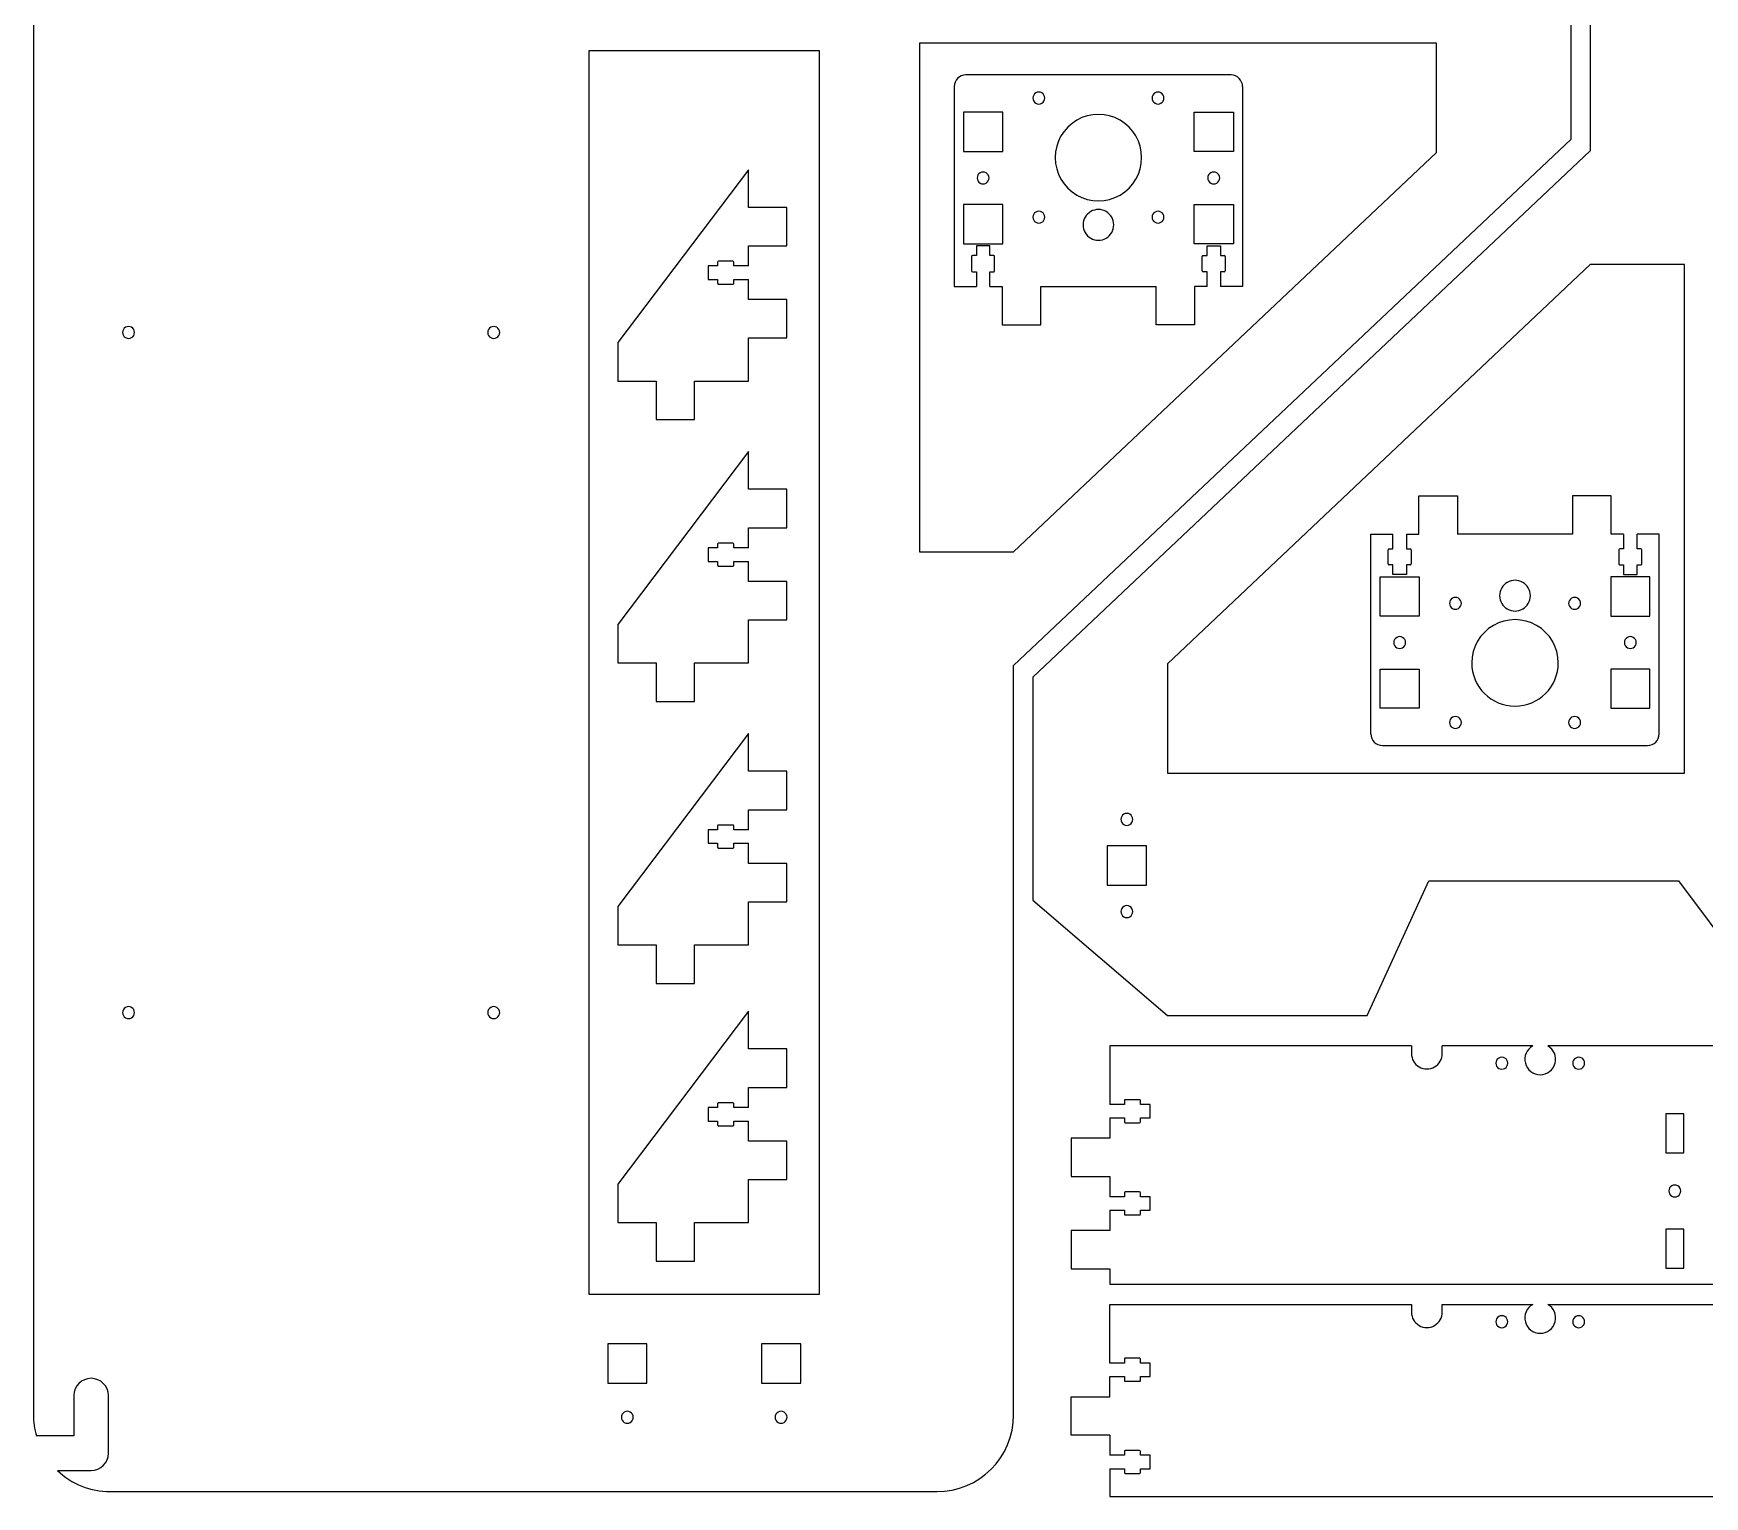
# Model space of a CAD drawing. Extents: x 10 to 670, y 9 to 609.
# Drawn here: x 10.1 to 444.8, y 8.8 to 389.6 of the extents above; entities that cross this region are included whole.
import ezdxf

# ---------------------------------------------------------------- set-up
doc = ezdxf.new("R2010")
doc.units = 0
doc.layers.add('Layer_1', color=7, linetype='CONTINUOUS')

msp = doc.modelspace()

# ---------------------------------------------------------------- linework, layer by layer
at = {"layer": 'Layer_1', "color": 7}
for p, q in [((415.07132, 554.022662), (415.07132, 359.022648)), ((10.07158, 450.070557), (10.07158, 30.07055)), ((410.07157, 362.070564), (410.07157, 420.07056)), ((240.571568, 387.07057), (240.571568, 254.649279)), ((375.071555, 387.07057), (240.571568, 387.07057)), ((375.071555, 358.580321), (375.071555, 387.07057)), ((154.571567, 385.070574), (154.571567, 61.420557)), ((214.571569, 385.070574), (154.571567, 385.070574)), ((214.571569, 61.420557), (214.571569, 385.070574)), ((321.630082, 378.747639), (252.630085, 378.747639)), ((249.630082, 375.747645), (249.630082, 323.747636)), ((324.630085, 375.747645), (324.630085, 323.747636)), ((273.180084, 372.747623), (273.180085, 372.747623)), ((304.180084, 372.747623), (304.180085, 372.747623)), ((262.230083, 369.047633), (252.030083, 369.047633)), ((252.030083, 369.047633), (252.030083, 358.847642)), ((262.230083, 358.847642), (262.230083, 369.047633)), ((312.030085, 358.847642), (312.030085, 369.047633)), ((312.030085, 369.047633), (322.230084, 369.047633)), ((322.230084, 369.047633), (322.230084, 358.847642)), ((265.071566, 225.070555), (410.07157, 362.070564)), ((252.030083, 358.847642), (262.230083, 358.847642)), ((265.071566, 254.649279), (375.071555, 358.580321)), ((415.07132, 359.022648), (270.071319, 222.02264)), ((298.380084, 357.24764), (298.380085, 357.24764)), ((322.230084, 358.847642), (312.030085, 358.847642)), ((196.071561, 354.105152), (162.071561, 309.105157)), ((196.071561, 344.305154), (196.071561, 354.105152)), ((258.680083, 351.947648), (258.680083, 351.947648)), ((318.680084, 351.947648), (318.680084, 351.947648)), ((206.07156, 344.305154), (196.071561, 344.305154)), ((206.07156, 334.305146), (206.07156, 344.305154)), ((252.030083, 345.047653), (252.030083, 334.847634)), ((262.230083, 345.047653), (252.030083, 345.047653)), ((262.230083, 334.847634), (262.230083, 345.047653)), ((312.030085, 334.847634), (312.030085, 345.047653)), ((312.030085, 345.047653), (322.230084, 345.047653)), ((322.230084, 345.047653), (322.230084, 334.847634)), ((273.180084, 341.747628), (273.180085, 341.747628)), ((291.130084, 339.747632), (291.130084, 339.747632)), ((304.180084, 341.747628), (304.180085, 341.747628)), ((252.030083, 334.847634), (262.230083, 334.847634)), ((322.230084, 334.847634), (312.030085, 334.847634)), ((196.071561, 329.055136), (196.071561, 334.305146)), ((196.071561, 334.305146), (206.07156, 334.305146)), ((254.130085, 331.497628), (254.130085, 327.797638)), ((255.380084, 331.747648), (254.380083, 331.747648)), ((255.380084, 334.247629), (255.380084, 331.747648)), ((258.880082, 334.247629), (255.380084, 334.247629)), ((258.880082, 331.747648), (258.880082, 334.247629)), ((259.880083, 331.747648), (258.880082, 331.747648)), ((260.130084, 327.797638), (260.130084, 331.497628)), ((314.130083, 327.797638), (314.130083, 331.497628)), ((314.380084, 331.747648), (315.380085, 331.747648)), ((315.380085, 331.747648), (315.380085, 334.247629)), ((315.380085, 334.247629), (318.880084, 334.247629)), ((318.880084, 334.247629), (318.880084, 331.747648)), ((318.880084, 331.747648), (319.880084, 331.747648)), ((320.130083, 331.497628), (320.130083, 327.797638)), ((185.571562, 329.055136), (185.571562, 325.555157)), ((188.07156, 329.055136), (185.571562, 329.055136)), ((188.07156, 330.055162), (188.07156, 329.055136)), ((192.021562, 330.305154), (188.321561, 330.305154)), ((192.27156, 329.055136), (192.27156, 330.055162)), ((196.071561, 329.055136), (192.27156, 329.055136)), ((254.380083, 327.547646), (255.380084, 327.547646)), ((255.380084, 327.547646), (255.380084, 323.747636)), ((258.880082, 327.547646), (259.880083, 327.547646)), ((258.880082, 323.747636), (258.880082, 327.547646)), ((415.07132, 329.443925), (305.071334, 225.512882)), ((315.380085, 327.547646), (314.380084, 327.547646)), ((315.380085, 323.747636), (315.380085, 327.547646)), ((319.880084, 327.547646), (318.880084, 327.547646)), ((318.880084, 327.547646), (318.880084, 323.747636)), ((439.571319, 329.443925), (415.07132, 329.443925)), ((439.571319, 197.022634), (439.571319, 329.443925)), ((185.571562, 325.555157), (188.07156, 325.555157)), ((188.07156, 325.555157), (188.07156, 324.555159)), ((188.321561, 324.305138), (192.021562, 324.305138)), ((192.27156, 325.555157), (196.071561, 325.555157)), ((192.27156, 324.555159), (192.27156, 325.555157)), ((196.071561, 320.305146), (196.071561, 325.555157)), ((249.630082, 323.747636), (255.380084, 323.747636)), ((258.880082, 323.747636), (262.130083, 323.747636)), ((262.130083, 323.747636), (262.130083, 313.747628)), ((272.130083, 313.747628), (272.130083, 323.747636)), ((272.130083, 323.747636), (302.130085, 323.747636)), ((302.130085, 313.747628), (302.130085, 323.747636)), ((312.130084, 323.747636), (312.130084, 313.747628)), ((315.380085, 323.747636), (312.130084, 323.747636)), ((324.630085, 323.747636), (318.880084, 323.747636)), ((206.07156, 320.305146), (196.071561, 320.305146)), ((206.07156, 310.305138), (206.07156, 320.305146)), ((262.130083, 313.747628), (272.130083, 313.747628)), ((312.130084, 313.747628), (302.130085, 313.747628)), ((33.271573, 311.745572), (33.271573, 311.745572)), ((128.27158, 311.745572), (128.27158, 311.745572)), ((162.071561, 309.105157), (162.071561, 299.105149)), ((196.071561, 299.105149), (196.071561, 310.305138)), ((196.071561, 310.305138), (206.07156, 310.305138)), ((162.071561, 299.105149), (172.071561, 299.105149)), ((172.071561, 299.105149), (172.071561, 289.105141)), ((182.07156, 289.105141), (182.07156, 299.105149)), ((182.07156, 299.105149), (196.071561, 299.105149)), ((172.071561, 289.105141), (182.07156, 289.105141)), ((196.071561, 280.727374), (162.071561, 235.727379)), ((196.071561, 270.927377), (196.071561, 280.727374)), ((206.07156, 270.927377), (196.071561, 270.927377)), ((206.07156, 260.927368), (206.07156, 270.927377)), ((370.503419, 269.245389), (380.503419, 269.245389)), ((370.503419, 259.24538), (370.503419, 269.245389)), ((380.503419, 269.245389), (380.503419, 259.24538)), ((420.50342, 269.245389), (410.50342, 269.245389)), ((410.50342, 269.245389), (410.50342, 259.24538)), ((420.50342, 259.24538), (420.50342, 269.245389)), ((196.071561, 255.677358), (196.071561, 260.927368)), ((196.071561, 260.927368), (206.07156, 260.927368)), ((188.07156, 256.677384), (188.07156, 255.677358)), ((192.021562, 256.927376), (188.321561, 256.927376)), ((192.27156, 255.677358), (192.27156, 256.677384)), ((358.003419, 259.24538), (363.75342, 259.24538)), ((358.003419, 207.245372), (358.003419, 259.24538)), ((363.75342, 255.445371), (363.75342, 259.24538)), ((367.253418, 259.24538), (370.503419, 259.24538)), ((367.253418, 259.24538), (367.253418, 255.445371)), ((410.50342, 259.24538), (380.503419, 259.24538)), ((423.753421, 259.24538), (420.50342, 259.24538)), ((423.753421, 259.24538), (423.753421, 255.445371)), ((433.003421, 259.24538), (427.25342, 259.24538)), ((427.25342, 255.445371), (427.25342, 259.24538)), ((433.003421, 207.245372), (433.003421, 259.24538)), ((185.571562, 255.677358), (185.571562, 252.177379)), ((188.07156, 255.677358), (185.571562, 255.677358)), ((185.571562, 252.177379), (188.07156, 252.177379)), ((188.07156, 252.177379), (188.07156, 251.177381)), ((196.071561, 255.677358), (192.27156, 255.677358)), ((192.27156, 252.177379), (196.071561, 252.177379)), ((192.27156, 251.177381), (192.27156, 252.177379)), ((196.071561, 246.927368), (196.071561, 252.177379)), ((240.571568, 254.649279), (265.071566, 254.649279)), ((362.503421, 251.495389), (362.503421, 255.195379)), ((362.753419, 255.445371), (363.75342, 255.445371)), ((367.253418, 255.445371), (368.253419, 255.445371)), ((368.50342, 255.195379), (368.50342, 251.495389)), ((422.50342, 255.195379), (422.50342, 251.495389)), ((423.753421, 255.445371), (422.75342, 255.445371)), ((428.253421, 255.445371), (427.25342, 255.445371)), ((428.503419, 251.495389), (428.503419, 255.195379)), ((188.321561, 250.92736), (192.021562, 250.92736)), ((360.403419, 237.945364), (360.403419, 248.145383)), ((360.403419, 248.145383), (370.603419, 248.145383)), ((363.75342, 251.245368), (362.753419, 251.245368)), ((363.75342, 248.745387), (363.75342, 251.245368)), ((367.253418, 248.745387), (363.75342, 248.745387)), ((368.253419, 251.245368), (367.253418, 251.245368)), ((367.253418, 251.245368), (367.253418, 248.745387)), ((370.603419, 248.145383), (370.603419, 237.945364)), ((430.60342, 248.145383), (420.40342, 248.145383)), ((420.40342, 248.145383), (420.40342, 237.945364)), ((422.75342, 251.245368), (423.753421, 251.245368)), ((423.753421, 251.245368), (423.753421, 248.745387)), ((423.753421, 248.745387), (427.25342, 248.745387)), ((427.25342, 251.245368), (428.253421, 251.245368)), ((427.25342, 248.745387), (427.25342, 251.245368)), ((430.60342, 237.945364), (430.60342, 248.145383)), ((206.07156, 246.927368), (196.071561, 246.927368)), ((206.07156, 236.92736), (206.07156, 246.927368)), ((378.453419, 241.245388), (378.453419, 241.245388)), ((391.503419, 243.245384), (391.503419, 243.245384)), ((409.45342, 241.245388), (409.45342, 241.245388)), ((162.071561, 235.727379), (162.071561, 225.727371)), ((196.071561, 225.727371), (196.071561, 236.92736)), ((196.071561, 236.92736), (206.07156, 236.92736)), ((370.603419, 237.945364), (360.403419, 237.945364)), ((420.40342, 237.945364), (430.60342, 237.945364)), ((363.953419, 231.045369), (363.953419, 231.045369)), ((423.953421, 231.045369), (423.953421, 231.045369)), ((162.071561, 225.727371), (172.071561, 225.727371)), ((172.071561, 225.727371), (172.071561, 215.727363)), ((182.07156, 215.727363), (182.07156, 225.727371)), ((182.07156, 225.727371), (196.071561, 225.727371)), ((265.071566, 30.07055), (265.071566, 225.070555)), ((270.071319, 222.02264), (270.071319, 164.022643)), ((305.071334, 225.512882), (305.071334, 197.022634)), ((360.403419, 213.945384), (360.403419, 224.145374)), ((360.403419, 224.145374), (370.603419, 224.145374)), ((370.603419, 224.145374), (370.603419, 213.945384)), ((384.253421, 225.745377), (384.253421, 225.745377)), ((420.40342, 224.145374), (420.40342, 213.945384)), ((430.60342, 224.145374), (420.40342, 224.145374)), ((430.60342, 213.945384), (430.60342, 224.145374)), ((172.071561, 215.727363), (182.07156, 215.727363)), ((370.603419, 213.945384), (360.403419, 213.945384)), ((420.40342, 213.945384), (430.60342, 213.945384)), ((378.453419, 210.245366), (378.453419, 210.245366)), ((409.45342, 210.245366), (409.45342, 210.245366)), ((196.071561, 207.349596), (162.071561, 162.349602)), ((196.071561, 197.549599), (196.071561, 207.349596)), ((361.003421, 204.245378), (430.003418, 204.245378)), ((206.07156, 197.549599), (196.071561, 197.549599)), ((206.07156, 187.549591), (206.07156, 197.549599)), ((305.071334, 197.022634), (439.571319, 197.022634)), ((196.071561, 182.29958), (196.071561, 187.549591)), ((196.071561, 187.549591), (206.07156, 187.549591)), ((188.07156, 183.299606), (188.07156, 182.29958)), ((192.021562, 183.549599), (188.321561, 183.549599)), ((192.27156, 182.29958), (192.27156, 183.299606)), ((296.071324, 185.022629), (296.071324, 185.022629)), ((185.571562, 182.29958), (185.571562, 178.799601)), ((188.07156, 182.29958), (185.571562, 182.29958)), ((185.571562, 178.799601), (188.07156, 178.799601)), ((188.07156, 178.799601), (188.07156, 177.799603)), ((196.071561, 182.29958), (192.27156, 182.29958)), ((192.27156, 178.799601), (196.071561, 178.799601)), ((192.27156, 177.799603), (192.27156, 178.799601)), ((196.071561, 173.54959), (196.071561, 178.799601)), ((188.321561, 177.549582), (192.021562, 177.549582)), ((289.421322, 178.122635), (289.421322, 167.922644)), ((299.621313, 178.122635), (289.421322, 178.122635)), ((299.621313, 167.922644), (299.621313, 178.122635)), ((206.07156, 173.54959), (196.071561, 173.54959)), ((206.07156, 163.549582), (206.07156, 173.54959)), ((289.421322, 167.922644), (299.621313, 167.922644)), ((357.071315, 134.022647), (373.071311, 169.022633)), ((373.071311, 169.022633), (438.071319, 169.022633)), ((438.071319, 169.022633), (464.145816, 134.022647)), ((162.071561, 162.349602), (162.071561, 152.349593)), ((196.071561, 152.349593), (196.071561, 163.549582)), ((196.071561, 163.549582), (206.07156, 163.549582)), ((270.071319, 164.022643), (305.071334, 134.022647)), ((296.071324, 161.022649), (296.071324, 161.022649)), ((162.071561, 152.349593), (172.071561, 152.349593)), ((172.071561, 152.349593), (172.071561, 142.349585)), ((182.07156, 142.349585), (182.07156, 152.349593)), ((182.07156, 152.349593), (196.071561, 152.349593)), ((172.071561, 142.349585), (182.07156, 142.349585)), ((196.071561, 135.071582), (162.071561, 90.071587)), ((196.071561, 125.271585), (196.071561, 135.071582)), ((33.271573, 134.745559), (33.271573, 134.745559)), ((128.27158, 134.745559), (128.27158, 134.745559)), ((305.071334, 134.022647), (357.071315, 134.022647)), ((206.07156, 125.271585), (196.071561, 125.271585)), ((206.07156, 115.271576), (206.07156, 125.271585)), ((290.071559, 126.071544), (290.071559, 110.821553)), ((368.571557, 126.071544), (290.071559, 126.071544)), ((368.571557, 126.071544), (368.571557, 124.071548)), ((376.571558, 124.071548), (376.571558, 126.071544)), ((400.135067, 126.071544), (376.571558, 126.071544)), ((550.135067, 126.071544), (404.008051, 126.071544)), ((393.621559, 121.571538), (393.621559, 121.571538)), ((413.621559, 121.571538), (413.621559, 121.571538)), ((196.071561, 110.021566), (196.071561, 115.271576)), ((196.071561, 115.271576), (206.07156, 115.271576)), ((185.571562, 110.021566), (185.571562, 106.521587)), ((188.07156, 110.021566), (185.571562, 110.021566)), ((188.07156, 111.021564), (188.07156, 110.021566)), ((192.021562, 111.271584), (188.321561, 111.271584)), ((192.27156, 110.021566), (192.27156, 111.021592)), ((196.071561, 110.021566), (192.27156, 110.021566)), ((293.87156, 110.821553), (290.071559, 110.821553)), ((293.87156, 111.821551), (293.87156, 110.821553)), ((297.821559, 112.071543), (294.121558, 112.071543)), ((298.07156, 110.821553), (298.07156, 111.821551)), ((300.571558, 110.821553), (298.07156, 110.821553)), ((300.571558, 107.321546), (300.571558, 110.821553)), ((185.571562, 106.521587), (188.07156, 106.521587)), ((188.07156, 106.521587), (188.07156, 105.521589)), ((188.321561, 105.271568), (192.021562, 105.271568)), ((192.27156, 106.521587), (196.071561, 106.521587)), ((192.27156, 105.521589), (192.27156, 106.521587)), ((196.071561, 101.271576), (196.071561, 106.521587)), ((290.071559, 107.321546), (290.071559, 102.071535)), ((290.071559, 107.321546), (293.87156, 107.321546)), ((293.87156, 107.321546), (293.87156, 106.321548)), ((294.121558, 106.071555), (297.821559, 106.071555)), ((298.07156, 106.321548), (298.07156, 107.321546)), ((298.07156, 107.321546), (300.571558, 107.321546)), ((439.421558, 108.421535), (434.721559, 108.421535)), ((434.721559, 108.421535), (434.721559, 98.221544)), ((439.421558, 98.221544), (439.421558, 108.421535)), ((206.07156, 101.271576), (196.071561, 101.271576)), ((206.07156, 91.271568), (206.07156, 101.271576)), ((280.071559, 102.071535), (280.071559, 92.071555)), ((290.071559, 102.071535), (280.071559, 102.071535)), ((434.721559, 98.221544), (439.421558, 98.221544)), ((280.071559, 92.071555), (290.071559, 92.071555)), ((290.071559, 92.071555), (290.071559, 86.821544)), ((162.071561, 90.071587), (162.071561, 80.071579)), ((196.071561, 80.071579), (196.071561, 91.271568)), ((196.071561, 91.271568), (206.07156, 91.271568)), ((293.87156, 87.821542), (293.87156, 86.821544)), ((297.821559, 88.071535), (294.121558, 88.071535)), ((298.07156, 86.821544), (298.07156, 87.821542)), ((438.621559, 88.321556), (438.621559, 88.321556)), ((293.87156, 86.821544), (290.071559, 86.821544)), ((290.071559, 83.321537), (290.071559, 78.071555)), ((290.071559, 83.321537), (293.87156, 83.321537)), ((293.87156, 83.321537), (293.87156, 82.321539)), ((300.571558, 86.821544), (298.07156, 86.821544)), ((298.07156, 82.321539), (298.07156, 83.321537)), ((298.07156, 83.321537), (300.571558, 83.321537)), ((300.571558, 83.321537), (300.571558, 86.821544)), ((162.071561, 80.071579), (172.071561, 80.071579)), ((172.071561, 80.071579), (172.071561, 70.071571)), ((182.07156, 70.071571), (182.07156, 80.071579)), ((182.07156, 80.071579), (196.071561, 80.071579)), ((294.121558, 82.071547), (297.821559, 82.071547)), ((439.421558, 78.421539), (434.721559, 78.421539)), ((434.721559, 78.421539), (434.721559, 68.221548)), ((439.421558, 68.221548), (439.421558, 78.421539)), ((280.071559, 78.071555), (280.071559, 68.071547)), ((290.071559, 78.071555), (280.071559, 78.071555)), ((172.071561, 70.071571), (182.07156, 70.071571)), ((280.071559, 68.071547), (290.071559, 68.071547)), ((290.071559, 68.071547), (290.071559, 64.071555)), ((434.721559, 68.221548), (439.421558, 68.221548)), ((154.571567, 61.420557), (214.571569, 61.420557)), ((290.071559, 64.071555), (660.071558, 64.071555)), ((290.071559, 58.782682), (368.571557, 58.782682)), ((290.071559, 43.532663), (290.071559, 58.782682)), ((368.571557, 58.782682), (368.571557, 56.782686)), ((376.571558, 58.782682), (400.135067, 58.782682)), ((376.571558, 56.782686), (376.571558, 58.782682)), ((404.008051, 58.782682), (473.07156, 58.782682)), ((393.621559, 54.282677), (393.621559, 54.282677)), ((413.621559, 54.282677), (413.621559, 54.282677)), ((159.471569, 48.520574), (159.471569, 38.320555)), ((169.671568, 48.520574), (159.471569, 48.520574)), ((169.671568, 38.320555), (169.671568, 48.520574)), ((199.471568, 48.520574), (199.471568, 38.320555)), ((209.671567, 48.520574), (199.471568, 48.520574)), ((209.671567, 38.320555), (209.671567, 48.520574)), ((293.87156, 43.532663), (290.071559, 43.532663)), ((293.87156, 44.532661), (293.87156, 43.532663)), ((297.821559, 44.782682), (294.121558, 44.782682)), ((298.07156, 43.532663), (298.07156, 44.532661)), ((300.571558, 43.532663), (298.07156, 43.532663)), ((300.571558, 40.032684), (300.571558, 43.532663)), ((290.071559, 40.032684), (293.87156, 40.032684)), ((290.071559, 34.782674), (290.071559, 40.032684)), ((293.87156, 40.032684), (293.87156, 39.032686)), ((298.07156, 40.032684), (300.571558, 40.032684)), ((298.07156, 39.032686), (298.07156, 40.032684)), ((20.571573, 35.070568), (20.571573, 24.570575)), ((29.571555, 20.07057), (29.571555, 35.070568)), ((159.471569, 38.320555), (169.671568, 38.320555)), ((199.471568, 38.320555), (209.671567, 38.320555)), ((280.071559, 34.782674), (290.071559, 34.782674)), ((280.071559, 24.782665), (280.071559, 34.782674)), ((294.121558, 38.782666), (297.821559, 38.782666)), ((163.021569, 29.420564), (163.021569, 29.420564)), ((203.021568, 29.420564), (203.021568, 29.420564)), ((20.571573, 24.570575), (10.842696, 24.570575)), ((290.071559, 24.782665), (280.071559, 24.782665)), ((290.071559, 24.782665), (290.071559, 19.532683)), ((293.87156, 19.532683), (290.071559, 19.532683)), ((293.87156, 20.532681), (293.87156, 19.532683)), ((297.821559, 20.782673), (294.121558, 20.782673)), ((298.07156, 19.532683), (298.07156, 20.532681)), ((300.571558, 19.532683), (298.07156, 19.532683)), ((300.571558, 16.032676), (300.571558, 19.532683)), ((16.296584, 15.570565), (25.071578, 15.570565)), ((290.071559, 16.032676), (293.87156, 16.032676)), ((290.071559, 16.032676), (290.071559, 8.782669)), ((293.87156, 16.032676), (293.87156, 15.032678)), ((294.121558, 14.782685), (297.821559, 14.782685)), ((298.07156, 16.032676), (300.571558, 16.032676)), ((298.07156, 15.032678), (298.07156, 16.032676)), ((30.071568, 10.070562), (245.071567, 10.070562)), ((290.071559, 8.782669), (660.071558, 8.782669))]:
    msp.add_line(p, q, dxfattribs=at)
for points in [[(252.630085, 378.747639), (250.973232, 378.747641), (249.630086, 377.404498), (249.630082, 375.747645)], [(324.630085, 375.747645), (324.630082, 377.404498), (323.286935, 378.747641), (321.630082, 378.747639)], [(270.855084, 374.089962), (270.375512, 373.813081), (270.080084, 373.301385), (270.080084, 372.747623)], [(272.405084, 374.089962), (271.925512, 374.366843), (271.334655, 374.366843), (270.855084, 374.089962)], [(273.180084, 372.747623), (273.180084, 373.301385), (272.884655, 373.813081), (272.405084, 374.089962)], [(301.855084, 374.089962), (301.375512, 373.813081), (301.080084, 373.301385), (301.080084, 372.747623)], [(303.405084, 374.089962), (302.925512, 374.366843), (302.334655, 374.366843), (301.855084, 374.089962)], [(304.180084, 372.747623), (304.180084, 373.301385), (303.884655, 373.813081), (303.405084, 374.089962)], [(270.080084, 372.747623), (270.080084, 372.193861), (270.375512, 371.682164), (270.855084, 371.405284)], [(270.855084, 371.405284), (271.334656, 371.128403), (271.925512, 371.128403), (272.405084, 371.405284)], [(272.405084, 371.405284), (272.884656, 371.682164), (273.180084, 372.193861), (273.180084, 372.747623)], [(301.080084, 372.747623), (301.080084, 372.193861), (301.375513, 371.682164), (301.855084, 371.405284)], [(301.855084, 371.405284), (302.334656, 371.128403), (302.925513, 371.128403), (303.405084, 371.405284)], [(303.405084, 371.405284), (303.884656, 371.682164), (304.180084, 372.193861), (304.180084, 372.747623)], [(281.505084, 366.990426), (278.024321, 364.980807), (275.880084, 361.266878), (275.880084, 357.24764)], [(292.755084, 366.990426), (289.274322, 369.000045), (284.985846, 369.000045), (281.505084, 366.990426)], [(298.380084, 357.24764), (298.380084, 361.266878), (296.235846, 364.980807), (292.755084, 366.990426)], [(275.880084, 357.24764), (275.880084, 353.228402), (278.024322, 349.514473), (281.505084, 347.504854)], [(292.755084, 347.504854), (296.235846, 349.514473), (298.380084, 353.228402), (298.380084, 357.24764)], [(256.354813, 353.290766), (255.875104, 353.013678), (255.579749, 352.501632), (255.580083, 351.947648)], [(257.905353, 353.290766), (257.425644, 353.567855), (256.834522, 353.567855), (256.354813, 353.290766)], [(258.680083, 351.947648), (258.680417, 352.501632), (258.385062, 353.013678), (257.905353, 353.290766)], [(316.354814, 353.290766), (315.875105, 353.013678), (315.57975, 352.501632), (315.580085, 351.947648)], [(317.905354, 353.290766), (317.425645, 353.567855), (316.834523, 353.567855), (316.354814, 353.290766)], [(318.680084, 351.947648), (318.680418, 352.501632), (318.385063, 353.013678), (317.905354, 353.290766)], [(255.580083, 351.947648), (255.579749, 351.393663), (255.875104, 350.881617), (256.354813, 350.604529)], [(256.354813, 350.604529), (256.834522, 350.32744), (257.425644, 350.32744), (257.905353, 350.604529)], [(257.905353, 350.604529), (258.385062, 350.881617), (258.680417, 351.393663), (258.680083, 351.947648)], [(315.580085, 351.947648), (315.57975, 351.393663), (315.875105, 350.881617), (316.354814, 350.604529)], [(316.354814, 350.604529), (316.834523, 350.32744), (317.425645, 350.32744), (317.905354, 350.604529)], [(317.905354, 350.604529), (318.385063, 350.881617), (318.680418, 351.393663), (318.680084, 351.947648)], [(281.505084, 347.504854), (284.985846, 345.495235), (289.274322, 345.495235), (292.755084, 347.504854)], [(289.130084, 343.211734), (287.892479, 343.926265), (286.367688, 343.926265), (285.130084, 343.211734)], [(270.855084, 343.089968), (270.375512, 342.813087), (270.080084, 342.30139), (270.080084, 341.747628)], [(270.080084, 341.747628), (270.080084, 341.193867), (270.375512, 340.68217), (270.855084, 340.405289)], [(272.405084, 343.089968), (271.925512, 343.366849), (271.334655, 343.366849), (270.855084, 343.089968)], [(270.855084, 340.405289), (271.334656, 340.128408), (271.925512, 340.128408), (272.405084, 340.405289)], [(273.180084, 341.747628), (273.180084, 342.30139), (272.884655, 342.813087), (272.405084, 343.089968)], [(272.405084, 340.405289), (272.884656, 340.68217), (273.180084, 341.193867), (273.180084, 341.747628)], [(285.130084, 343.211734), (283.892479, 342.497203), (283.130084, 341.176695), (283.130084, 339.747632)], [(283.130084, 339.747632), (283.130084, 338.31857), (283.89248, 336.998062), (285.130084, 336.283531)], [(291.130084, 339.747632), (291.130084, 341.176695), (290.367688, 342.497203), (289.130084, 343.211734)], [(289.130084, 336.283531), (290.367688, 336.998062), (291.130084, 338.31857), (291.130084, 339.747632)], [(301.855084, 343.089968), (301.375512, 342.813087), (301.080084, 342.30139), (301.080084, 341.747628)], [(301.080084, 341.747628), (301.080084, 341.193867), (301.375513, 340.68217), (301.855084, 340.405289)], [(303.405084, 343.089968), (302.925512, 343.366849), (302.334655, 343.366849), (301.855084, 343.089968)], [(301.855084, 340.405289), (302.334656, 340.128408), (302.925513, 340.128408), (303.405084, 340.405289)], [(304.180084, 341.747628), (304.180084, 342.30139), (303.884655, 342.813087), (303.405084, 343.089968)], [(303.405084, 340.405289), (303.884656, 340.68217), (304.180084, 341.193867), (304.180084, 341.747628)], [(285.130084, 336.283531), (286.367688, 335.569), (287.89248, 335.569), (289.130084, 336.283531)], [(254.2033, 331.674417), (254.156416, 331.627529), (254.130079, 331.563935), (254.130085, 331.497628)], [(254.380083, 331.747648), (254.313775, 331.747648), (254.250184, 331.721306), (254.2033, 331.674417)], [(260.056868, 331.674418), (260.009983, 331.721307), (259.946391, 331.747649), (259.880083, 331.747648)], [(260.130084, 331.497628), (260.130089, 331.563936), (260.103753, 331.62753), (260.056868, 331.674418)], [(314.2033, 331.674418), (314.156415, 331.62753), (314.130078, 331.563936), (314.130083, 331.497628)], [(314.380084, 331.747648), (314.313776, 331.747649), (314.250184, 331.721307), (314.2033, 331.674418)], [(320.056867, 331.674417), (320.009983, 331.721306), (319.946392, 331.747648), (319.880084, 331.747648)], [(320.130083, 331.497628), (320.130088, 331.563935), (320.103751, 331.627529), (320.056867, 331.674417)], [(188.321561, 330.305154), (188.183492, 330.305155), (188.071564, 330.19323), (188.07156, 330.055162)], [(192.27156, 330.055162), (192.271555, 330.193229), (192.159629, 330.305153), (192.021562, 330.305154)], [(254.130085, 327.797638), (254.130089, 327.659571), (254.242015, 327.547647), (254.380083, 327.547646)], [(259.880083, 327.547646), (260.018152, 327.547645), (260.13008, 327.659569), (260.130084, 327.797638)], [(314.130083, 327.797638), (314.130087, 327.659569), (314.242016, 327.547645), (314.380084, 327.547646)], [(319.880084, 327.547646), (320.018152, 327.547647), (320.130078, 327.659571), (320.130083, 327.797638)], [(188.07156, 324.555159), (188.071554, 324.488851), (188.097891, 324.425257), (188.144776, 324.378368)], [(188.144776, 324.378368), (188.191661, 324.33148), (188.255253, 324.305138), (188.321561, 324.305138)], [(192.021562, 324.305138), (192.087869, 324.305139), (192.15146, 324.331481), (192.198344, 324.378369)], [(192.198344, 324.378369), (192.245229, 324.425258), (192.271565, 324.488851), (192.27156, 324.555159)], [(34.045189, 313.091885), (33.564918, 312.813943), (33.269865, 312.300467), (33.271573, 311.745572)], [(35.597942, 313.091885), (35.117671, 313.369827), (34.52546, 313.369827), (34.045189, 313.091885)], [(36.371558, 311.745572), (36.373266, 312.300467), (36.078213, 312.813943), (35.597942, 313.091885)], [(129.045197, 313.091885), (128.564926, 312.813943), (128.269873, 312.300467), (128.27158, 311.745572)], [(130.59795, 313.091885), (130.117679, 313.369827), (129.525467, 313.369827), (129.045197, 313.091885)], [(131.371566, 311.745572), (131.373273, 312.300467), (131.07822, 312.813943), (130.59795, 313.091885)], [(33.271573, 311.745572), (33.269865, 311.190677), (33.564918, 310.6772), (34.045189, 310.399259)], [(34.045189, 310.399259), (34.52546, 310.121317), (35.117671, 310.121317), (35.597942, 310.399259)], [(35.597942, 310.399259), (36.078213, 310.6772), (36.373266, 311.190677), (36.371558, 311.745572)], [(128.27158, 311.745572), (128.269873, 311.190677), (128.564926, 310.6772), (129.045197, 310.399259)], [(129.045197, 310.399259), (129.525467, 310.121317), (130.117679, 310.121317), (130.59795, 310.399259)], [(130.59795, 310.399259), (131.07822, 310.6772), (131.373273, 311.190677), (131.371566, 311.745572)], [(188.321561, 256.927376), (188.183492, 256.927377), (188.071564, 256.815453), (188.07156, 256.677384)], [(192.27156, 256.677384), (192.271555, 256.815451), (192.159629, 256.927375), (192.021562, 256.927376)], [(362.753419, 255.445371), (362.615351, 255.44537), (362.503425, 255.333446), (362.503421, 255.195379)], [(368.50342, 255.195379), (368.503416, 255.333447), (368.391488, 255.445372), (368.253419, 255.445371)], [(422.75342, 255.445371), (422.615351, 255.445371), (422.503424, 255.333447), (422.50342, 255.195379)], [(428.503419, 255.195379), (428.503414, 255.333446), (428.391488, 255.44537), (428.253421, 255.445371)], [(188.07156, 251.177381), (188.071554, 251.111073), (188.097891, 251.047479), (188.144776, 251.000591)], [(188.144776, 251.000591), (188.191661, 250.953702), (188.255253, 250.92736), (188.321561, 250.92736)], [(192.021562, 250.92736), (192.087869, 250.927361), (192.15146, 250.953703), (192.198344, 251.000592)], [(192.198344, 251.000592), (192.245229, 251.04748), (192.271565, 251.111074), (192.27156, 251.177381)], [(362.503421, 251.495389), (362.503415, 251.429082), (362.529752, 251.365488), (362.576636, 251.3186)], [(362.576636, 251.3186), (362.62352, 251.271711), (362.687112, 251.245369), (362.753419, 251.245368)], [(368.253419, 251.245368), (368.319727, 251.245368), (368.383319, 251.27171), (368.430204, 251.318599)], [(368.430204, 251.318599), (368.477089, 251.365487), (368.503426, 251.429081), (368.50342, 251.495389)], [(422.50342, 251.495389), (422.503414, 251.429081), (422.529751, 251.365487), (422.576636, 251.318599)], [(422.576636, 251.318599), (422.62352, 251.27171), (422.687112, 251.245368), (422.75342, 251.245368)], [(428.253421, 251.245368), (428.319728, 251.245369), (428.383319, 251.271711), (428.430203, 251.3186)], [(428.430203, 251.3186), (428.477088, 251.365488), (428.503424, 251.429082), (428.503419, 251.495389)], [(393.503419, 246.709486), (392.265815, 245.994955), (391.503419, 244.674447), (391.503419, 243.245384)], [(397.503419, 246.709486), (396.265815, 247.424017), (394.741024, 247.424017), (393.503419, 246.709486)], [(399.503419, 243.245384), (399.503419, 244.674447), (398.741024, 245.994955), (397.503419, 246.709486)], [(379.228419, 242.587728), (378.748847, 242.310847), (378.453419, 241.79915), (378.453419, 241.245388)], [(378.45342, 241.245388), (378.45342, 240.691627), (378.748848, 240.17993), (379.22842, 239.903049)], [(380.778419, 242.587728), (380.298847, 242.864608), (379.707991, 242.864608), (379.228419, 242.587728)], [(379.22842, 239.903049), (379.707991, 239.626168), (380.298848, 239.626168), (380.77842, 239.903049)], [(381.553419, 241.245388), (381.553419, 241.79915), (381.257991, 242.310847), (380.778419, 242.587728)], [(380.77842, 239.903049), (381.257991, 240.17993), (381.55342, 240.691627), (381.553419, 241.245388)], [(391.50342, 243.245384), (391.50342, 241.816322), (392.265815, 240.495814), (393.50342, 239.781283)], [(393.50342, 239.781283), (394.741024, 239.066752), (396.265815, 239.066752), (397.503419, 239.781283)], [(397.503419, 239.781283), (398.741024, 240.495814), (399.503419, 241.816322), (399.503419, 243.245384)], [(410.22842, 242.587728), (409.748848, 242.310847), (409.45342, 241.79915), (409.45342, 241.245388)], [(409.45342, 241.245388), (409.45342, 240.691627), (409.748848, 240.17993), (410.22842, 239.903049)], [(411.77842, 242.587728), (411.298848, 242.864608), (410.707991, 242.864608), (410.22842, 242.587728)], [(410.22842, 239.903049), (410.707991, 239.626168), (411.298848, 239.626168), (411.77842, 239.903049)], [(412.55342, 241.245388), (412.55342, 241.79915), (412.257991, 242.310847), (411.77842, 242.587728)], [(411.77842, 239.903049), (412.257991, 240.17993), (412.55342, 240.691627), (412.55342, 241.245388)], [(389.87727, 235.491483), (386.395924, 233.480979), (384.251997, 229.765564), (384.253421, 225.745377)], [(401.129571, 235.491483), (397.648224, 237.501987), (393.358617, 237.501987), (389.87727, 235.491483)], [(406.75342, 225.745377), (406.754844, 229.765564), (404.610917, 233.480979), (401.129571, 235.491483)], [(364.728149, 232.388488), (364.24844, 232.111399), (363.953085, 231.599353), (363.953419, 231.045369)], [(363.953419, 231.045369), (363.953085, 230.491385), (364.24844, 229.979339), (364.728149, 229.70225)], [(366.278689, 232.388488), (365.79898, 232.665577), (365.207858, 232.665577), (364.728149, 232.388488)], [(367.053419, 231.045369), (367.053753, 231.599353), (366.758398, 232.111399), (366.278689, 232.388488)], [(366.278689, 229.70225), (366.758398, 229.979339), (367.053753, 230.491385), (367.053419, 231.045369)], [(424.72815, 232.388488), (424.248442, 232.111399), (423.953086, 231.599353), (423.953421, 231.045369)], [(423.953421, 231.045369), (423.953086, 230.491385), (424.248442, 229.979339), (424.72815, 229.70225)], [(426.27869, 232.388488), (425.798982, 232.665577), (425.207859, 232.665577), (424.72815, 232.388488)], [(427.05342, 231.045369), (427.053754, 231.599353), (426.758399, 232.111399), (426.27869, 232.388488)], [(426.27869, 229.70225), (426.758399, 229.979339), (427.053754, 230.491385), (427.05342, 231.045369)], [(364.728149, 229.70225), (365.207858, 229.425162), (365.79898, 229.425162), (366.278689, 229.70225)], [(424.72815, 229.70225), (425.207859, 229.425162), (425.798982, 229.425162), (426.27869, 229.70225)], [(384.253421, 225.745377), (384.255621, 219.53373), (389.291773, 214.499361), (395.50342, 214.499361)], [(395.50342, 214.499361), (401.715068, 214.499361), (406.75122, 219.53373), (406.75342, 225.745377)], [(379.228419, 211.587705), (378.748847, 211.310824), (378.453419, 210.799127), (378.453419, 210.245366)], [(378.45342, 210.245366), (378.45342, 209.691604), (378.748848, 209.179907), (379.22842, 208.903026)], [(380.778419, 211.587705), (380.298847, 211.864586), (379.707991, 211.864586), (379.228419, 211.587705)], [(379.22842, 208.903026), (379.707991, 208.626145), (380.298848, 208.626145), (380.77842, 208.903026)], [(381.553419, 210.245366), (381.553419, 210.799127), (381.257991, 211.310824), (380.778419, 211.587705)], [(380.77842, 208.903026), (381.257991, 209.179907), (381.55342, 209.691604), (381.553419, 210.245366)], [(410.22842, 211.587705), (409.748848, 211.310824), (409.45342, 210.799127), (409.45342, 210.245366)], [(409.45342, 210.245366), (409.45342, 209.691604), (409.748848, 209.179907), (410.22842, 208.903026)], [(411.77842, 211.587705), (411.298848, 211.864586), (410.707991, 211.864586), (410.22842, 211.587705)], [(410.22842, 208.903026), (410.707991, 208.626145), (411.298848, 208.626145), (411.77842, 208.903026)], [(412.55342, 210.245366), (412.55342, 210.799127), (412.257991, 211.310824), (411.77842, 211.587705)], [(411.77842, 208.903026), (412.257991, 209.179907), (412.55342, 209.691604), (412.55342, 210.245366)], [(358.003419, 207.245372), (358.003422, 205.588519), (359.346568, 204.245376), (361.003421, 204.245378)], [(430.003418, 204.245378), (431.660271, 204.245376), (433.003418, 205.588519), (433.003421, 207.245372)], [(188.321561, 183.549599), (188.183492, 183.549599), (188.071564, 183.437675), (188.07156, 183.299606)], [(192.27156, 183.299606), (192.271555, 183.437674), (192.159629, 183.549598), (192.021562, 183.549599)], [(293.746314, 186.364975), (293.26674, 186.088093), (292.97131, 185.576393), (292.97131, 185.022629)], [(292.97131, 185.022629), (292.97131, 184.468865), (293.26674, 183.957166), (293.746314, 183.680284)], [(295.29632, 186.364975), (294.816747, 186.641857), (294.225887, 186.641857), (293.746314, 186.364975)], [(293.746314, 183.680284), (294.225887, 183.403402), (294.816747, 183.403402), (295.29632, 183.680284)], [(296.071324, 185.022629), (296.071324, 185.576393), (295.775894, 186.088093), (295.29632, 186.364975)], [(295.29632, 183.680284), (295.775894, 183.957166), (296.071324, 184.468865), (296.071324, 185.022629)], [(188.07156, 177.799603), (188.071554, 177.733295), (188.097891, 177.669701), (188.144776, 177.622813)], [(188.144776, 177.622813), (188.191661, 177.575924), (188.255253, 177.549582), (188.321561, 177.549582)], [(192.021562, 177.549582), (192.087869, 177.549583), (192.15146, 177.575925), (192.198344, 177.622814)], [(192.198344, 177.622814), (192.245229, 177.669702), (192.271565, 177.733296), (192.27156, 177.799603)], [(293.746314, 162.364994), (293.26674, 162.088112), (292.97131, 161.576413), (292.97131, 161.022649)], [(292.97131, 161.022649), (292.97131, 160.468885), (293.26674, 159.957186), (293.746314, 159.680304)], [(295.29632, 162.364994), (294.816747, 162.641876), (294.225887, 162.641876), (293.746314, 162.364994)], [(296.071324, 161.022649), (296.071324, 161.576413), (295.775894, 162.088112), (295.29632, 162.364994)], [(295.29632, 159.680304), (295.775894, 159.957186), (296.071324, 160.468885), (296.071324, 161.022649)], [(293.746314, 159.680304), (294.225887, 159.403422), (294.816747, 159.403422), (295.29632, 159.680304)], [(34.045189, 136.091872), (33.564917, 135.813931), (33.269865, 135.300453), (33.271573, 134.745559)], [(35.597942, 136.091872), (35.11767, 136.369813), (34.525461, 136.369813), (34.045189, 136.091872)], [(36.371558, 134.745559), (36.373252, 135.300453), (36.078214, 135.813931), (35.597942, 136.091872)], [(129.045197, 136.091872), (128.564926, 135.81393), (128.269873, 135.300454), (128.27158, 134.745559)], [(130.59795, 136.091872), (130.117679, 136.369814), (129.525467, 136.369814), (129.045197, 136.091872)], [(131.371566, 134.745559), (131.373273, 135.300454), (131.07822, 135.81393), (130.59795, 136.091872)], [(33.271573, 134.745559), (33.26988, 134.190665), (33.564917, 133.677187), (34.045189, 133.399246)], [(34.045189, 133.399246), (34.525461, 133.121303), (35.11767, 133.121303), (35.597942, 133.399246)], [(35.597942, 133.399246), (36.078214, 133.677187), (36.373266, 134.190665), (36.371558, 134.745559)], [(128.27158, 134.745559), (128.269873, 134.190664), (128.564926, 133.677187), (129.045197, 133.399246)], [(129.045197, 133.399246), (129.525467, 133.121304), (130.117679, 133.121304), (130.59795, 133.399246)], [(130.59795, 133.399246), (131.07822, 133.677187), (131.373273, 134.190664), (131.371566, 134.745559)], [(368.571557, 124.071548), (368.571557, 122.642485), (369.333953, 121.321977), (370.571557, 120.607446)], [(374.571558, 120.607446), (375.809162, 121.321977), (376.571558, 122.642485), (376.571558, 124.071548)], [(391.296289, 122.914657), (390.816581, 122.637569), (390.521225, 122.125523), (390.52156, 121.571538)], [(392.846829, 122.914657), (392.367121, 123.191746), (391.775998, 123.191746), (391.296289, 122.914657)], [(393.621559, 121.571538), (393.621893, 122.125523), (393.326538, 122.637569), (392.846829, 122.914657)], [(400.135067, 126.071544), (398.539074, 125.188507), (397.742578, 123.337617), (398.198576, 121.571544)], [(405.944542, 121.571544), (406.400541, 123.337617), (405.604045, 125.188507), (404.008051, 126.071544)], [(411.296289, 122.914657), (410.81658, 122.637569), (410.521225, 122.125523), (410.521559, 121.571538)], [(412.846829, 122.914657), (412.36712, 123.191746), (411.775998, 123.191746), (411.296289, 122.914657)], [(413.621559, 121.571538), (413.621893, 122.125523), (413.326538, 122.637569), (412.846829, 122.914657)], [(370.571557, 120.607446), (371.809162, 119.892914), (373.333953, 119.892914), (374.571558, 120.607446)], [(390.52156, 121.571538), (390.521225, 121.017554), (390.816581, 120.505508), (391.296289, 120.22842)], [(391.296289, 120.22842), (391.775998, 119.951331), (392.367121, 119.951331), (392.846829, 120.22842)], [(392.846829, 120.22842), (393.326538, 120.505508), (393.621893, 121.017554), (393.621559, 121.571538)], [(398.198576, 121.571544), (398.654574, 119.80547), (400.247566, 118.571544), (402.071559, 118.571544)], [(402.071559, 118.571544), (403.895552, 118.571544), (405.488544, 119.80547), (405.944542, 121.571544)], [(410.521559, 121.571538), (410.521225, 121.017554), (410.81658, 120.505508), (411.296289, 120.22842)], [(411.296289, 120.22842), (411.775998, 119.951331), (412.36712, 119.951331), (412.846829, 120.22842)], [(412.846829, 120.22842), (413.326538, 120.505508), (413.621893, 121.017554), (413.621559, 121.571538)], [(188.144776, 111.198354), (188.097891, 111.151466), (188.071554, 111.087872), (188.07156, 111.021564)], [(188.321561, 111.271584), (188.255253, 111.271585), (188.191661, 111.245243), (188.144776, 111.198354)], [(192.198344, 111.198353), (192.15146, 111.245242), (192.087869, 111.271584), (192.021562, 111.271584)], [(192.27156, 111.021564), (192.271565, 111.087871), (192.245229, 111.151465), (192.198344, 111.198353)], [(294.121558, 112.071543), (293.98349, 112.071542), (293.871564, 111.959618), (293.87156, 111.821551)], [(298.07156, 111.821551), (298.071556, 111.959619), (297.959627, 112.071544), (297.821559, 112.071543)], [(188.07156, 105.521589), (188.071554, 105.455281), (188.097891, 105.391687), (188.144776, 105.344799)], [(188.144776, 105.344799), (188.191661, 105.29791), (188.255253, 105.271568), (188.321561, 105.271568)], [(192.021562, 105.271568), (192.087869, 105.271569), (192.15146, 105.297911), (192.198344, 105.3448)], [(192.198344, 105.3448), (192.245229, 105.391688), (192.271565, 105.455282), (192.27156, 105.521589)], [(293.87156, 106.321548), (293.871564, 106.18348), (293.98349, 106.071556), (294.121558, 106.071555)], [(297.821559, 106.071555), (297.959627, 106.071555), (298.071556, 106.183479), (298.07156, 106.321548)], [(294.121558, 88.071535), (293.98349, 88.071534), (293.871564, 87.95961), (293.87156, 87.821542)], [(298.07156, 87.821542), (298.071556, 87.959611), (297.959627, 88.071535), (297.821559, 88.071535)], [(436.29629, 89.664674), (435.816581, 89.387586), (435.521226, 88.87554), (435.52156, 88.321556)], [(435.52156, 88.321556), (435.521226, 87.767571), (435.816581, 87.255525), (436.29629, 86.978437)], [(437.84683, 89.664674), (437.367121, 89.941763), (436.775999, 89.941763), (436.29629, 89.664674)], [(436.29629, 86.978437), (436.775999, 86.701348), (437.367121, 86.701348), (437.84683, 86.978437)], [(438.621559, 88.321556), (438.621894, 88.87554), (438.326539, 89.387586), (437.84683, 89.664674)], [(437.84683, 86.978437), (438.326539, 87.255525), (438.621894, 87.767571), (438.621559, 88.321556)], [(293.87156, 82.321539), (293.871564, 82.183472), (293.98349, 82.071548), (294.121558, 82.071547)], [(297.821559, 82.071547), (297.959627, 82.071546), (298.071556, 82.183471), (298.07156, 82.321539)], [(368.571557, 56.782686), (368.571557, 55.353623), (369.333953, 54.033115), (370.571557, 53.318584)], [(374.571558, 53.318584), (375.809162, 54.033115), (376.571558, 55.353623), (376.571558, 56.782686)], [(400.135067, 58.782682), (398.539074, 57.899645), (397.742578, 56.048756), (398.198576, 54.282682)], [(405.944542, 54.282682), (406.400541, 56.048756), (405.604045, 57.899645), (404.008051, 58.782682)], [(370.571557, 53.318584), (371.809162, 52.604053), (373.333953, 52.604053), (374.571558, 53.318584)], [(391.296289, 55.625796), (390.816581, 55.348707), (390.521225, 54.836661), (390.52156, 54.282677)], [(390.52156, 54.282677), (390.521225, 53.728693), (390.816581, 53.216647), (391.296289, 52.939558)], [(392.846829, 55.625796), (392.367121, 55.902884), (391.775998, 55.902884), (391.296289, 55.625796)], [(391.296289, 52.939558), (391.775998, 52.662469), (392.367121, 52.662469), (392.846829, 52.939558)], [(393.621559, 54.282677), (393.621893, 54.836661), (393.326538, 55.348707), (392.846829, 55.625796)], [(392.846829, 52.939558), (393.326538, 53.216647), (393.621893, 53.728693), (393.621559, 54.282677)], [(398.198576, 54.282682), (398.654574, 52.516608), (400.247566, 51.282682), (402.071559, 51.282682)], [(402.071559, 51.282682), (403.895552, 51.282682), (405.488544, 52.516608), (405.944542, 54.282682)], [(411.296289, 55.625796), (410.81658, 55.348707), (410.521225, 54.836661), (410.521559, 54.282677)], [(410.521559, 54.282677), (410.521225, 53.728693), (410.81658, 53.216647), (411.296289, 52.939558)], [(412.846829, 55.625796), (412.36712, 55.902884), (411.775998, 55.902884), (411.296289, 55.625796)], [(411.296289, 52.939558), (411.775998, 52.662469), (412.36712, 52.662469), (412.846829, 52.939558)], [(413.621559, 54.282677), (413.621893, 54.836661), (413.326538, 55.348707), (412.846829, 55.625796)], [(412.846829, 52.939558), (413.326538, 53.216647), (413.621893, 53.728693), (413.621559, 54.282677)], [(293.944775, 44.70945), (293.897891, 44.662562), (293.871554, 44.598968), (293.87156, 44.532661)], [(294.121558, 44.782682), (294.05525, 44.782681), (293.991659, 44.756339), (293.944775, 44.70945)], [(297.998343, 44.709451), (297.951459, 44.75634), (297.887867, 44.782682), (297.821559, 44.782682)], [(298.07156, 44.532661), (298.071565, 44.598969), (298.045228, 44.662563), (297.998343, 44.709451)], [(25.071564, 39.561553), (22.589803, 39.561553), (20.576545, 37.552325), (20.571573, 35.070568)], [(29.571555, 35.070568), (29.566583, 37.552325), (27.553325, 39.561553), (25.071564, 39.561553)], [(293.87156, 39.032686), (293.871554, 38.966379), (293.897891, 38.902785), (293.944775, 38.855897)], [(293.944775, 38.855897), (293.991659, 38.809008), (294.05525, 38.782666), (294.121558, 38.782666)], [(297.821559, 38.782666), (297.887867, 38.782665), (297.951459, 38.809007), (297.998343, 38.855896)], [(297.998343, 38.855896), (298.045228, 38.902784), (298.071565, 38.966378), (298.07156, 39.032686)], [(163.796299, 30.763683), (163.31659, 30.486594), (163.021234, 29.974549), (163.021569, 29.420564)], [(165.346839, 30.763683), (164.86713, 31.040772), (164.276007, 31.040772), (163.796299, 30.763683)], [(166.121568, 29.420564), (166.121903, 29.974549), (165.826547, 30.486594), (165.346839, 30.763683)], [(203.796298, 30.763683), (203.316589, 30.486594), (203.021234, 29.974549), (203.021568, 29.420564)], [(205.346838, 30.763683), (204.867129, 31.040772), (204.276006, 31.040772), (203.796298, 30.763683)], [(206.121567, 29.420564), (206.121902, 29.974549), (205.826546, 30.486594), (205.346838, 30.763683)], [(10.07158, 30.07055), (10.071582, 28.210285), (10.331123, 26.359117), (10.842696, 24.570575)], [(163.021569, 29.420564), (163.021234, 28.86658), (163.31659, 28.354534), (163.796299, 28.077445)], [(163.796299, 28.077445), (164.276007, 27.800357), (164.86713, 27.800357), (165.346839, 28.077445)], [(165.346839, 28.077445), (165.826547, 28.354534), (166.121903, 28.86658), (166.121568, 29.420564)], [(203.021568, 29.420564), (203.021234, 28.86658), (203.316589, 28.354534), (203.796298, 28.077445)], [(203.796298, 28.077445), (204.276006, 27.800357), (204.867129, 27.800357), (205.346838, 28.077445)], [(205.346838, 28.077445), (205.826546, 28.354534), (206.121902, 28.86658), (206.121567, 29.420564)], [(245.071567, 10.070562), (256.117257, 10.070562), (265.07156, 19.02486), (265.071566, 30.07055)], [(25.071578, 15.570565), (27.556852, 15.570578), (29.571558, 17.585296), (29.571555, 20.07057)], [(294.121558, 20.782673), (293.98349, 20.782672), (293.871564, 20.670748), (293.87156, 20.532681)], [(298.07156, 20.532681), (298.071556, 20.670749), (297.959627, 20.782674), (297.821559, 20.782673)], [(16.296584, 15.570565), (20.013575, 12.039427), (24.944682, 10.070561), (30.071568, 10.070562)], [(293.87156, 15.032678), (293.871564, 14.89461), (293.98349, 14.782686), (294.121558, 14.782685)], [(297.821559, 14.782685), (297.959627, 14.782685), (298.071556, 14.894609), (298.07156, 15.032678)]]:
    msp.add_open_spline(points, degree=3, dxfattribs=at)

doc.saveas('drawing.dxf')
